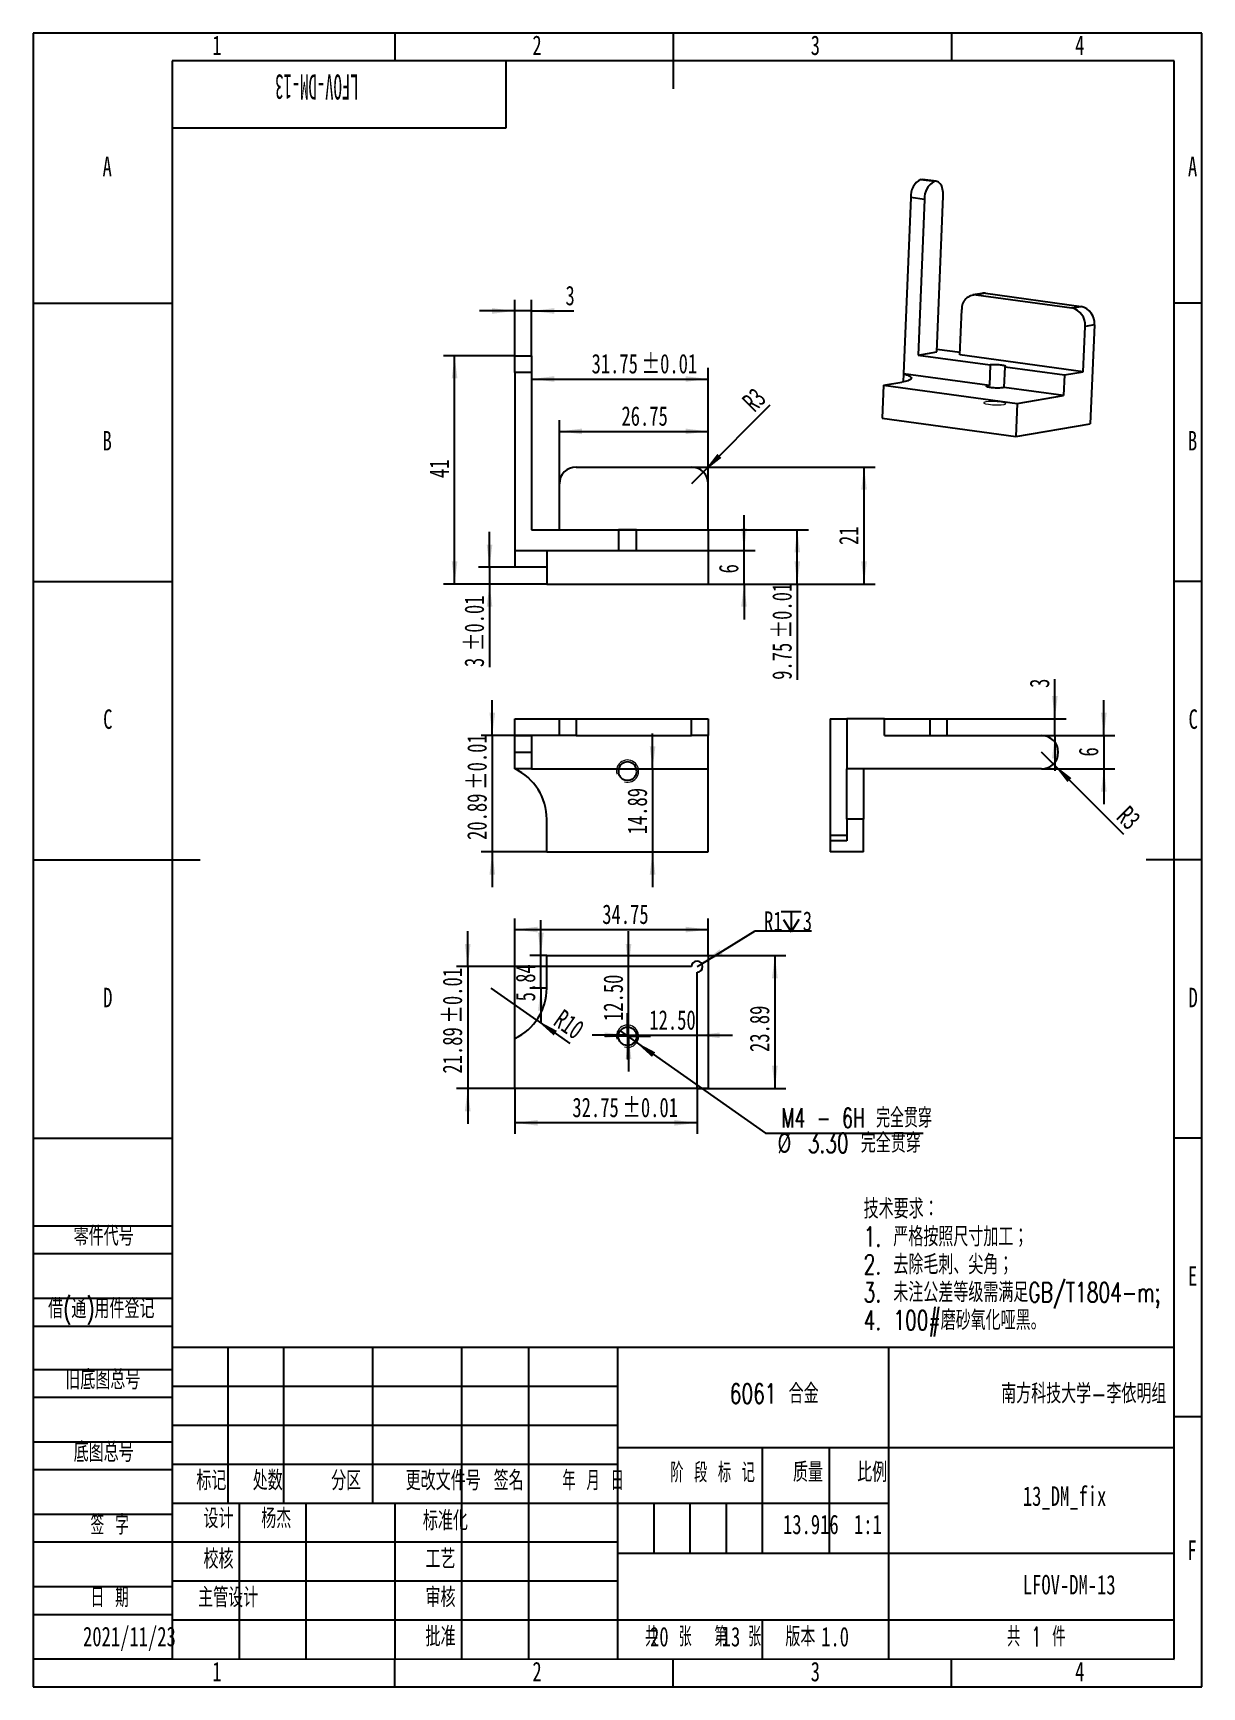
# Model space of a CAD drawing. Header units: millimetres. Extents: x 0 to 210, y 0 to 297.
import ezdxf

# ---------------------------------------------------------------- set-up
doc = ezdxf.new("R2010")
doc.units = ezdxf.units.MM
doc.layers.add('图框', color=7, linetype='Continuous')
doc.layers.add('图纸格式', color=7, linetype='Continuous')
doc.layers.add('根据设置的颜色创建', color=7, linetype='Continuous', lineweight=25)
doc.styles.add('SLDTEXTSTYLE0', font='TXT', dxfattribs={"width": 0.7, "bigfont": 'bigfont'})
doc.styles.add('SLDTEXTSTYLE1', font='TXT', dxfattribs={"width": 0.62, "bigfont": 'bigfont'})
doc.styles.add('SLDTEXTSTYLE2', font='TXT', dxfattribs={"width": 0.614286, "bigfont": 'bigfont'})
doc.styles.add('SLDTEXTSTYLE3', font='TXT', dxfattribs={"width": 0.6, "bigfont": 'bigfont'})
doc.styles.add('SLDTEXTSTYLE4', font='TXT', dxfattribs={"width": 0.633333, "bigfont": 'bigfont'})
doc.styles.add('SLDTEXTSTYLE5', font='TXT', dxfattribs={"width": 0.7})
doc.styles.add('SLDTEXTSTYLE6', font='TXT', dxfattribs={"width": 0.49})
doc.styles.add('SLDTEXTSTYLE7', font='TXT', dxfattribs={"width": 0.65, "bigfont": 'bigfont'})
doc.dimstyles.new('SLDDIMSTYLE0', dxfattribs={"dimtxt": 3.5, "dimasz": 4.08, "dimexe": 0, "dimexo": 0.0625, "dimgap": 0.875, "dimtad": 2, "dimrnd": 1e-09, "dimzin": 12, "dimdsep": 46, "dimtxsty": 'SLDTEXTSTYLE5', "dimsah": 1, "dimcen": 0.09, "dimadec": 0, "dimazin": 3, "dimtfac": 1, "dimtmove": 0, "dimatfit": 0, "dimfxl": 0, "dimfrac": 2, "dimtolj": 1, "dimtzin": 12, "dimarcsym": 0})
doc.dimstyles.new('SLDDIMSTYLE1', dxfattribs={"dimtxt": 3.5, "dimasz": 4.08, "dimexe": 0, "dimexo": 0.0625, "dimgap": 0.875, "dimtad": 2, "dimrnd": 1e-09, "dimzin": 12, "dimdsep": 46, "dimtxsty": 'SLDTEXTSTYLE5', "dimsah": 1, "dimcen": 0.09, "dimadec": 0, "dimazin": 3, "dimtol": 1, "dimtp": 0.01, "dimtm": 0.01, "dimtfac": 1, "dimtmove": 0, "dimatfit": 0, "dimfxl": 0, "dimfrac": 2, "dimtolj": 1, "dimarcsym": 0})
doc.dimstyles.new('SLDDIMSTYLE2', dxfattribs={"dimtxt": 3.5, "dimasz": 4.08, "dimexe": 0, "dimexo": 0.0625, "dimgap": 0.875, "dimtad": 2, "dimrnd": 1e-09, "dimzin": 12, "dimdsep": 46, "dimtxsty": 'SLDTEXTSTYLE5', "dimsah": 1, "dimcen": 0, "dimadec": 0, "dimazin": 3, "dimtfac": 1, "dimtofl": 0, "dimtmove": 0, "dimatfit": 3, "dimfxl": 0, "dimfrac": 2, "dimtolj": 1, "dimtzin": 12, "dimarcsym": 0})
doc.dimstyles.new('SLDDIMSTYLE3', dxfattribs={"dimtxt": 3.5, "dimasz": 4.08, "dimexe": 0, "dimexo": 0.0625, "dimgap": 0.875, "dimtad": 2, "dimrnd": 1e-09, "dimzin": 12, "dimdsep": 46, "dimtxsty": 'SLDTEXTSTYLE5', "dimsah": 1, "dimcen": 0.09, "dimadec": 0, "dimazin": 3, "dimtfac": 1, "dimtofl": 0, "dimtmove": 0, "dimatfit": 3, "dimfxl": 0, "dimfrac": 2, "dimtolj": 1, "dimtzin": 12, "dimarcsym": 0})
doc.dimstyles.new('SLDDIMSTYLE4', dxfattribs={"dimtxt": 3.5, "dimasz": 4.08, "dimexe": 0, "dimexo": 0.0625, "dimgap": 0.875, "dimtad": 2, "dimrnd": 1e-09, "dimzin": 12, "dimdsep": 46, "dimtxsty": 'SLDTEXTSTYLE5', "dimsah": 1, "dimcen": 0.09, "dimadec": 0, "dimazin": 3, "dimtol": 1, "dimtp": 0.01, "dimtm": 0.01, "dimtfac": 1, "dimtofl": 0, "dimtmove": 0, "dimatfit": 3, "dimfxl": 0, "dimfrac": 2, "dimtolj": 1, "dimarcsym": 0})
doc.dimstyles.new('SLDDIMSTYLE5', dxfattribs={"dimtxt": 3.5, "dimasz": 4.08, "dimexe": 0, "dimexo": 0.0625, "dimgap": 0.875, "dimtad": 0, "dimtih": 1, "dimtoh": 1, "dimrnd": 1e-09, "dimzin": 12, "dimdsep": 46, "dimtxsty": 'SLDTEXTSTYLE5', "dimsah": 1, "dimcen": 0, "dimadec": 0, "dimazin": 3, "dimtfac": 1, "dimtofl": 0, "dimtmove": 0, "dimatfit": 3, "dimfxl": 0, "dimfrac": 2, "dimtolj": 1, "dimtzin": 12, "dimarcsym": 0})
doc.dimstyles.new('SLDDIMSTYLE6', dxfattribs={"dimtxt": 3.5, "dimasz": 4.08, "dimexe": 0, "dimexo": 0.0625, "dimgap": 0.875, "dimtad": 0, "dimtih": 1, "dimtoh": 1, "dimdec": 6, "dimrnd": 1e-09, "dimzin": 12, "dimdsep": 46, "dimtxsty": 'SLDTEXTSTYLE5', "dimblk1": 'NONE', "dimsah": 1, "dimcen": 0, "dimadec": 0, "dimazin": 3, "dimtfac": 1, "dimtmove": 0, "dimatfit": 3, "dimldrblk": 'NONE', "dimfxl": 0, "dimfrac": 2, "dimtolj": 1, "dimtzin": 12, "dimarcsym": 0})
doc.dimstyles.new('SLDDIMSTYLE7', dxfattribs={"dimtxt": 3.5, "dimasz": 4.08, "dimexe": 0, "dimexo": 0.0625, "dimgap": 0.875, "dimtad": 2, "dimrnd": 1e-09, "dimzin": 4, "dimdsep": 46, "dimtxsty": 'SLDTEXTSTYLE5', "dimsah": 1, "dimcen": 0.09, "dimadec": 0, "dimazin": 1, "dimtfac": 1, "dimtmove": 0, "dimatfit": 0, "dimfxl": 0, "dimfrac": 2, "dimtolj": 1, "dimtzin": 12, "dimarcsym": 0})

# ---------------------------------------------------------------- blocks, each defined once
blk = doc.blocks.new('SW_NOTE_0')
at = {"layer": '图纸格式', "color": 0, "char_height": 3.5, "attachment_point": 1, "style": 'SLDTEXTSTYLE0'}
for s, insert in [('技术要求：', (0, 4.51)), ('1. 严格按照尺寸加工；', (0, -0.49)), ('2. 去除毛刺、尖角；', (0, -5.49)), ('3. 未注公差等级需满足GB/T1804-m;', (0, -10.49)), ('4. 100#磨砂氧化哑黑。', (0, -15.49))]:
    blk.add_mtext(s, dxfattribs=dict(at, insert=insert))
blk = doc.blocks.new('_D')
at = {"layer": '根据设置的颜色创建'}
for p, q in [((111.3, 164.84), (111.3, 171.19)), ((105.19, 164.84), (113.3, 164.84)), ((111.3, 164.84), (111.3, 149.95)), ((111.3, 149.95), (111.3, 143.6))]:
    blk.add_line(p, q, dxfattribs=at)
for points in [[(111.3, 164.84), (111.81, 168.92), (110.79, 168.92)], [(111.3, 149.95), (110.79, 145.87), (111.81, 145.87)]]:
    blk.add_solid(points, dxfattribs=at)
at = {"layer": '根据设置的颜色创建', "insert": (106.79, 153.09), "char_height": 3.5, "attachment_point": 1, "rotation": 90, "style": 'SLDTEXTSTYLE5'}
blk.add_mtext('14.89', dxfattribs=at)
blk = doc.blocks.new('_D_1')
at = {"layer": '根据设置的颜色创建'}
for p, q in [((82.5, 170.84), (82.5, 177.19)), ((94.55, 170.84), (80.5, 170.84)), ((82.5, 170.84), (82.5, 149.95)), ((92.3, 149.95), (80.5, 149.95)), ((82.5, 149.95), (82.5, 143.6))]:
    blk.add_line(p, q, dxfattribs=at)
for points in [[(82.5, 170.84), (83.01, 174.92), (82, 174.92)], [(82.5, 149.95), (82, 145.87), (83.01, 145.87)]]:
    blk.add_solid(points, dxfattribs=at)
at = {"layer": '根据设置的颜色创建', "char_height": 3.5, "attachment_point": 1, "rotation": 90, "style": 'SLDTEXTSTYLE5'}
for s, insert in [('±0.01', (77.99, 161.07)), ('20.89', (77.99, 152.09))]:
    blk.add_mtext(s, dxfattribs=dict(at, insert=insert))
blk = doc.blocks.new('_D_2')
at = {"layer": '根据设置的颜色创建'}
for p, q in [((192.38, 170.84), (192.38, 177.19)), ((181.2, 170.84), (194.38, 170.84)), ((192.38, 170.84), (192.38, 164.84)), ((181.2, 164.84), (194.38, 164.84)), ((192.38, 164.84), (192.38, 158.49))]:
    blk.add_line(p, q, dxfattribs=at)
for points in [[(192.38, 170.84), (192.89, 174.92), (191.87, 174.92)], [(192.38, 164.84), (191.87, 160.76), (192.89, 160.76)]]:
    blk.add_solid(points, dxfattribs=at)
at = {"layer": '根据设置的颜色创建', "insert": (187.87, 167.07), "char_height": 3.5, "attachment_point": 1, "rotation": 90, "style": 'SLDTEXTSTYLE5'}
blk.add_mtext('6', dxfattribs=at)
blk = doc.blocks.new('_D_3')
at = {"layer": '根据设置的颜色创建'}
for q in [(181.2, 167.84), (195.91, 153.13)]:
    blk.add_line((183.32, 165.72), q, dxfattribs=at)
blk.add_solid([(183.32, 165.72), (185.84, 162.48), (186.56, 163.2)], dxfattribs=at)
at = {"layer": '根据设置的颜色创建', "insert": (196.92, 158.48), "char_height": 3.5, "attachment_point": 1, "rotation": 315, "style": 'SLDTEXTSTYLE5'}
blk.add_mtext('R3', dxfattribs=at)
blk = doc.blocks.new('_D_4')
at = {"layer": '根据设置的颜色创建'}
for p, q in [((183.58, 173.84), (183.58, 180.94)), ((164.2, 173.84), (185.58, 173.84)), ((183.58, 170.84), (183.58, 173.84)), ((181.2, 170.84), (185.58, 170.84)), ((183.58, 170.84), (183.58, 164.49))]:
    blk.add_line(p, q, dxfattribs=at)
for points in [[(183.58, 173.84), (184.08, 177.92), (183.07, 177.92)], [(183.58, 170.84), (183.07, 166.76), (184.08, 166.76)]]:
    blk.add_solid(points, dxfattribs=at)
at = {"layer": '根据设置的颜色创建', "insert": (179.06, 179.4), "char_height": 3.5, "attachment_point": 1, "rotation": 90, "style": 'SLDTEXTSTYLE5'}
blk.add_mtext('3', dxfattribs=at)
blk = doc.blocks.new('_D_5')
at = {"layer": '根据设置的颜色创建'}
for p, q in [((94.55, 216.05), (94.55, 227.46)), ((121.3, 216.05), (121.3, 227.46)), ((94.55, 225.46), (121.3, 225.46))]:
    blk.add_line(p, q, dxfattribs=at)
for points in [[(94.55, 225.46), (98.63, 224.96), (98.63, 225.97)], [(121.3, 225.46), (117.22, 225.97), (117.22, 224.96)]]:
    blk.add_solid(points, dxfattribs=at)
at = {"layer": '根据设置的颜色创建', "insert": (105.71, 229.98), "char_height": 3.5, "attachment_point": 1, "style": 'SLDTEXTSTYLE5'}
blk.add_mtext('26.75', dxfattribs=at)
blk = doc.blocks.new('_D_6')
at = {"layer": '根据设置的颜色创建'}
for p, q in [((82.01, 201.05), (82.01, 207.4)), ((86.55, 201.05), (80.01, 201.05)), ((82.01, 201.05), (82.01, 198.05)), ((92.3, 198.05), (80.01, 198.05)), ((82.01, 198.05), (82.01, 183.14))]:
    blk.add_line(p, q, dxfattribs=at)
for points in [[(82.01, 201.05), (82.52, 205.13), (81.5, 205.13)], [(82.01, 198.05), (81.5, 193.97), (82.52, 193.97)]]:
    blk.add_solid(points, dxfattribs=at)
at = {"layer": '根据设置的颜色创建', "char_height": 3.5, "attachment_point": 1, "rotation": 90, "style": 'SLDTEXTSTYLE5'}
for s, insert in [('±0.01', (77.5, 185.99)), ('3', (77.5, 183.14))]:
    blk.add_mtext(s, dxfattribs=dict(at, insert=insert))
blk = doc.blocks.new('_D_7')
at = {"layer": '根据设置的颜色创建'}
for p, q in [((127.73, 204.05), (127.73, 210.4)), ((121.3, 204.05), (129.73, 204.05)), ((127.73, 198.05), (127.73, 204.05)), ((121.3, 198.05), (129.73, 198.05)), ((127.73, 198.05), (127.73, 191.7))]:
    blk.add_line(p, q, dxfattribs=at)
for points in [[(127.73, 204.05), (128.23, 208.13), (127.22, 208.13)], [(127.73, 198.05), (127.22, 193.97), (128.23, 193.97)]]:
    blk.add_solid(points, dxfattribs=at)
at = {"layer": '根据设置的颜色创建', "insert": (123.21, 199.96), "char_height": 3.5, "attachment_point": 1, "rotation": 90, "style": 'SLDTEXTSTYLE5'}
blk.add_mtext('6', dxfattribs=at)
blk = doc.blocks.new('_D_8')
at = {"layer": '根据设置的颜色创建'}
for p, q in [((105.19, 207.8), (139.3, 207.8)), ((137.3, 198.05), (137.3, 207.8)), ((121.3, 198.05), (139.3, 198.05)), ((137.3, 198.05), (137.3, 180.84))]:
    blk.add_line(p, q, dxfattribs=at)
for points in [[(137.3, 207.8), (136.79, 203.72), (137.8, 203.72)], [(137.3, 198.05), (137.8, 202.13), (136.79, 202.13)]]:
    blk.add_solid(points, dxfattribs=at)
at = {"layer": '根据设置的颜色创建', "char_height": 3.5, "attachment_point": 1, "rotation": 90, "style": 'SLDTEXTSTYLE5'}
for s, insert in [('±0.01', (132.79, 188.28)), ('9.75', (132.79, 180.84))]:
    blk.add_mtext(s, dxfattribs=dict(at, insert=insert))
blk = doc.blocks.new('_D_9')
at = {"layer": '根据设置的颜色创建'}
for p, q in [((118.3, 219.05), (151.3, 219.05)), ((149.3, 198.05), (149.3, 219.05)), ((121.3, 198.05), (151.3, 198.05))]:
    blk.add_line(p, q, dxfattribs=at)
for points in [[(149.3, 219.05), (148.79, 214.97), (149.8, 214.97)], [(149.3, 198.05), (149.8, 202.13), (148.79, 202.13)]]:
    blk.add_solid(points, dxfattribs=at)
at = {"layer": '根据设置的颜色创建', "insert": (144.79, 205.06), "char_height": 3.5, "attachment_point": 1, "rotation": 90, "style": 'SLDTEXTSTYLE5'}
blk.add_mtext('21', dxfattribs=at)
blk = doc.blocks.new('_D_10')
at = {"layer": '根据设置的颜色创建'}
for p, q in [((86.55, 239.05), (73.73, 239.05)), ((75.73, 198.05), (75.73, 239.05)), ((92.3, 198.05), (73.73, 198.05))]:
    blk.add_line(p, q, dxfattribs=at)
for points in [[(75.73, 239.05), (75.22, 234.97), (76.24, 234.97)], [(75.73, 198.05), (76.24, 202.13), (75.22, 202.13)]]:
    blk.add_solid(points, dxfattribs=at)
at = {"layer": '根据设置的颜色创建', "insert": (71.22, 217.08), "char_height": 3.5, "attachment_point": 1, "rotation": 90, "style": 'SLDTEXTSTYLE5'}
blk.add_mtext('41', dxfattribs=at)
blk = doc.blocks.new('_D_11')
at = {"layer": '根据设置的颜色创建'}
for p, q in [((86.55, 247.1), (80.2, 247.1)), ((86.55, 239.05), (86.55, 249.1)), ((89.55, 247.1), (86.55, 247.1)), ((89.55, 239.05), (89.55, 249.1)), ((89.55, 247.1), (97.18, 247.1))]:
    blk.add_line(p, q, dxfattribs=at)
for points in [[(86.55, 247.1), (82.47, 247.6), (82.47, 246.59)], [(89.55, 247.1), (93.63, 246.59), (93.63, 247.6)]]:
    blk.add_solid(points, dxfattribs=at)
at = {"layer": '根据设置的颜色创建', "insert": (95.65, 251.61), "char_height": 3.5, "attachment_point": 1, "style": 'SLDTEXTSTYLE5'}
blk.add_mtext('3', dxfattribs=at)
blk = doc.blocks.new('_D_12')
at = {"layer": '根据设置的颜色创建'}
for q in [(132.45, 230.21), (118.3, 216.05)]:
    blk.add_line((120.42, 218.17), q, dxfattribs=at)
blk.add_solid([(120.42, 218.17), (123.66, 220.7), (122.94, 221.42)], dxfattribs=at)
at = {"layer": '根据设置的颜色创建', "insert": (127.1, 231.22), "char_height": 3.5, "attachment_point": 1, "rotation": 45, "style": 'SLDTEXTSTYLE5'}
blk.add_mtext('R3', dxfattribs=at)
blk = doc.blocks.new('_D_13')
at = {"layer": '根据设置的颜色创建'}
for p, q in [((89.55, 234.87), (121.3, 234.87)), ((121.3, 216.05), (121.3, 236.87))]:
    blk.add_line(p, q, dxfattribs=at)
for points in [[(89.55, 234.87), (93.63, 234.36), (93.63, 235.38)], [(121.3, 234.87), (117.22, 235.38), (117.22, 234.36)]]:
    blk.add_solid(points, dxfattribs=at)
at = {"layer": '根据设置的颜色创建', "char_height": 3.5, "attachment_point": 1, "style": 'SLDTEXTSTYLE5'}
for s, insert in [('31.75', (100.34, 239.38)), ('±0.01', (109.32, 239.38))]:
    blk.add_mtext(s, dxfattribs=dict(at, insert=insert))
blk = doc.blocks.new('_D_14')
at = {"layer": '根据设置的颜色创建'}
for p, q in [((121.3, 131.33), (135.27, 131.33)), ((133.27, 131.33), (133.27, 107.44)), ((119.3, 107.44), (135.27, 107.44))]:
    blk.add_line(p, q, dxfattribs=at)
for points in [[(133.27, 131.33), (132.76, 127.25), (133.78, 127.25)], [(133.27, 107.44), (133.78, 111.52), (132.76, 111.52)]]:
    blk.add_solid(points, dxfattribs=at)
at = {"layer": '根据设置的颜色创建', "insert": (128.76, 114), "char_height": 3.5, "attachment_point": 1, "rotation": 90, "style": 'SLDTEXTSTYLE5'}
blk.add_mtext('23.89', dxfattribs=at)
blk = doc.blocks.new('_D_15')
at = {"layer": '根据设置的颜色创建'}
for p, q in [((86.55, 116.44), (86.55, 137.99)), ((121.3, 131.33), (121.3, 137.99)), ((86.55, 135.99), (121.3, 135.99))]:
    blk.add_line(p, q, dxfattribs=at)
for points in [[(86.55, 135.99), (90.63, 135.48), (90.63, 136.5)], [(121.3, 135.99), (117.22, 136.5), (117.22, 135.48)]]:
    blk.add_solid(points, dxfattribs=at)
at = {"layer": '根据设置的颜色创建', "insert": (102.26, 140.5), "char_height": 3.5, "attachment_point": 1, "style": 'SLDTEXTSTYLE5'}
blk.add_mtext('34.75', dxfattribs=at)
blk = doc.blocks.new('_D_16')
at = {"layer": '根据设置的颜色创建'}
for p, q in [((86.55, 107.44), (86.55, 99.28)), ((119.3, 107.44), (119.3, 99.28)), ((119.3, 101.28), (86.55, 101.28))]:
    blk.add_line(p, q, dxfattribs=at)
for points in [[(86.55, 101.28), (90.63, 100.78), (90.63, 101.79)], [(119.3, 101.28), (115.22, 101.79), (115.22, 100.78)]]:
    blk.add_solid(points, dxfattribs=at)
at = {"layer": '根据设置的颜色创建', "char_height": 3.5, "attachment_point": 1, "style": 'SLDTEXTSTYLE5'}
for s, insert in [('32.75', (96.89, 105.8)), ('±0.01', (105.87, 105.8))]:
    blk.add_mtext(s, dxfattribs=dict(at, insert=insert))
blk = doc.blocks.new('_D_17')
at = {"layer": '根据设置的颜色创建'}
for p, q in [((78.09, 129.33), (78.09, 135.68)), ((92.3, 129.33), (76.09, 129.33)), ((78.09, 129.33), (78.09, 107.44)), ((86.55, 107.44), (76.09, 107.44)), ((78.09, 107.44), (78.09, 101.09))]:
    blk.add_line(p, q, dxfattribs=at)
for points in [[(78.09, 129.33), (78.6, 133.41), (77.58, 133.41)], [(78.09, 107.44), (77.58, 103.36), (78.6, 103.36)]]:
    blk.add_solid(points, dxfattribs=at)
at = {"layer": '根据设置的颜色创建', "char_height": 3.5, "attachment_point": 1, "rotation": 90, "style": 'SLDTEXTSTYLE5'}
for s, insert in [('±0.01', (73.58, 119.1)), ('21.89', (73.58, 110.12))]:
    blk.add_mtext(s, dxfattribs=dict(at, insert=insert))
blk = doc.blocks.new('_D_18')
at = {"layer": '根据设置的颜色创建'}
for q in [(82.3, 125.49), (96.46, 115.54)]:
    blk.add_line((90.48, 119.74), q, dxfattribs=at)
blk.add_solid([(90.48, 119.74), (93.53, 116.98), (94.11, 117.81)], dxfattribs=at)
at = {"layer": '根据设置的颜色创建', "insert": (95.27, 121.86), "char_height": 3.5, "attachment_point": 1, "rotation": 324.9109, "style": 'SLDTEXTSTYLE5'}
blk.add_mtext('R10', dxfattribs=at)
blk = doc.blocks.new('_D_19')
at = {"layer": '根据设置的颜色创建'}
for p, q in [((91.23, 131.33), (91.23, 137.68)), ((92.3, 131.33), (89.23, 131.33)), ((91.23, 125.49), (91.23, 131.33)), ((92.3, 125.49), (89.23, 125.49)), ((91.23, 125.49), (91.23, 119.14))]:
    blk.add_line(p, q, dxfattribs=at)
for points in [[(91.23, 131.33), (91.74, 135.41), (90.72, 135.41)], [(91.23, 125.49), (90.72, 121.41), (91.74, 121.41)]]:
    blk.add_solid(points, dxfattribs=at)
at = {"layer": '根据设置的颜色创建', "insert": (86.72, 123.1), "char_height": 3.5, "attachment_point": 1, "rotation": 90, "style": 'SLDTEXTSTYLE5'}
blk.add_mtext('5.84', dxfattribs=at)
blk = doc.blocks.new('SW_SYMBOL_HOLE_DEPTH')
at = {"layer": '根据设置的颜色创建', "color": 0}
for p, q in [((0, 875), (800, 875)), ((400, 875), (400, 75)), ((100, 555), (400, 75)), ((700, 555), (400, 75))]:
    blk.add_line(p, q, dxfattribs=at)
blk = doc.blocks.new('_D_20')
at = {"layer": '根据设置的颜色创建'}
for p, q in [((120.15, 129.86), (129.74, 135.79)), ((129.74, 135.79), (139.83, 135.79)), ((119.3, 129.33), (120.15, 129.86))]:
    blk.add_line(p, q, dxfattribs=at)
blk.add_solid([(120.15, 129.86), (123.89, 131.57), (123.35, 132.44)], dxfattribs=at)
at = {"layer": '根据设置的颜色创建', "xscale": 0.004511737089201878, "yscale": 0.004511737089201878, "zscale": 0.004511737089201878}
blk.add_blockref('SW_SYMBOL_HOLE_DEPTH', (134.39, 135.27), dxfattribs=at)
at = {"layer": '根据设置的颜色创建', "char_height": 3.5, "attachment_point": 1, "style": 'SLDTEXTSTYLE5'}
for s, insert in [('R1', (131.33, 139.26)), ('3', (138.29, 139.26))]:
    blk.add_mtext(s, dxfattribs=dict(at, insert=insert))
blk = doc.blocks.new('_D_21')
at = {"layer": '根据设置的颜色创建'}
for p, q in [((105.45, 117.78), (108.15, 115.89)), ((108.15, 115.89), (131.56, 99.4)), ((131.56, 99.4), (159.91, 99.4))]:
    blk.add_line(p, q, dxfattribs=at)
blk.add_solid([(108.15, 115.89), (111.19, 113.12), (111.78, 113.95)], dxfattribs=at)
at = {"layer": '根据设置的颜色创建', "char_height": 3.5, "attachment_point": 1}
for s, insert, style in [('M4 - 6H 完全贯穿', (134.46, 103.92), 'SLDTEXTSTYLE7'), ('%%c', (133.75, 99.42), 'SLDTEXTSTYLE5'), ('3.30 完全贯穿', (139.18, 99.4), 'SLDTEXTSTYLE0')]:
    blk.add_mtext(s, dxfattribs=dict(at, insert=insert, style=style))
blk = doc.blocks.new('_None')
blk = doc.blocks.new('_D_22')
at = {"layer": '根据设置的颜色创建'}
for p, q in [((106.98, 129.33), (106.98, 135.68)), ((106.98, 116.83), (106.98, 129.33)), ((106.8, 116.83), (108.98, 116.83)), ((106.98, 116.83), (106.98, 110.48))]:
    blk.add_line(p, q, dxfattribs=at)
for points in [[(106.98, 129.33), (107.49, 133.41), (106.47, 133.41)], [(106.98, 116.83), (106.47, 112.75), (107.49, 112.75)]]:
    blk.add_solid(points, dxfattribs=at)
at = {"layer": '根据设置的颜色创建', "insert": (102.47, 119.57), "char_height": 3.5, "attachment_point": 1, "rotation": 90, "style": 'SLDTEXTSTYLE5'}
blk.add_mtext('12.50', dxfattribs=at)
blk = doc.blocks.new('_D_23')
at = {"layer": '根据设置的颜色创建'}
for p, q in [((106.8, 116.83), (106.8, 119)), ((106.8, 117), (100.45, 117)), ((106.8, 117), (119.3, 117)), ((119.3, 117), (125.65, 117))]:
    blk.add_line(p, q, dxfattribs=at)
for points in [[(106.8, 117), (102.72, 117.51), (102.72, 116.49)], [(119.3, 117), (123.38, 116.49), (123.38, 117.51)]]:
    blk.add_solid(points, dxfattribs=at)
at = {"layer": '根据设置的颜色创建', "insert": (110.72, 121.51), "char_height": 3.5, "attachment_point": 1, "style": 'SLDTEXTSTYLE5'}
blk.add_mtext('12.50', dxfattribs=at)
blk = doc.blocks.new('SW_CENTERMARKSYMBOL_0')
at = {"layer": '根据设置的颜色创建', "color": 0}
for p, q in [((0, 2.5), (0, 4.15)), ((0, 0), (-2.5, 0)), ((0, 0), (0, 2.5)), ((0, 0), (0, -2.5)), ((0, 0), (2.5, 0)), ((2.5, 0), (4.15, 0)), ((-2.5, 0), (-4.15, 0)), ((0, -2.5), (0, -4.15))]:
    blk.add_line(p, q, dxfattribs=at)

msp = doc.modelspace()

# ---------------------------------------------------------------- linework, layer by layer
at = {"color": 7, "linetype": 'Continuous', "lineweight": 25}
for p, q in [((159.4923961, 270.7137521), (161.9759293, 270.375276)), ((162.258424, 270.380517), (159.7748908, 270.7189931)), ((157.6913717, 267.4624192), (156.3833759, 235.8114379)), ((160.1749049, 267.1239431), (157.6913717, 267.4624192)), ((162.3769895, 239.750168), (163.5317045, 267.6920499)), ((160.1749049, 267.1239431), (159.0201899, 239.1820612)), ((170.5147591, 250.2495749), (168.8363592, 249.9655215)), ((171.1379869, 250.2589165), (169.4595871, 249.9748631)), ((169.4595871, 249.9748631), (186.6347535, 247.6340918)), ((171.1379869, 250.2589165), (188.3131533, 247.9181452)), ((166.5162116, 239.1860412), (166.8534292, 247.3460597)), ((186.6347535, 247.6340918), (188.3131533, 247.9181452)), ((188.6584444, 236.1683176), (188.9956621, 244.3283362)), ((190.6740619, 244.6123896), (188.9956621, 244.3283362)), ((190.6740619, 244.6123896), (189.9383143, 226.8087126)), ((86.5500483, 239.0525271), (89.5500483, 239.0525271)), ((86.5500483, 236.0525271), (86.5500483, 239.0525271)), ((89.5500483, 239.0525271), (89.5500483, 236.0525271)), ((159.0201899, 239.1820612), (162.3769895, 239.750168)), ((159.0201899, 239.1820612), (171.971635, 237.4169329)), ((162.3980626, 240.2600954), (166.5372846, 239.6959685)), ((188.6584444, 236.1683176), (166.5162116, 239.1860412)), ((89.5500483, 236.0525271), (86.5500483, 236.0525271)), ((86.5500483, 236.0525271), (86.5500483, 204.0525271)), ((89.5500483, 236.0525271), (89.5500483, 207.8025271)), ((156.3833759, 235.8114379), (156.3229925, 234.3502753)), ((171.8183542, 233.7078335), (156.3833759, 235.8114379)), ((171.971635, 237.4169329), (171.8183542, 233.7078335)), ((174.470886, 233.3463249), (174.6241668, 237.0554243)), ((174.6241668, 237.0554243), (185.3016448, 235.6002108)), ((185.3016448, 235.6002108), (185.1483641, 231.8911114)), ((185.3016448, 235.6002108), (188.6584444, 236.1683176)), ((152.8077331, 233.7527408), (152.5624838, 227.8181818)), ((152.8077331, 233.7527408), (156.0774487, 234.3061095)), ((152.8077331, 233.7527408), (176.8152209, 230.4808051)), ((185.1483641, 231.8911114), (174.470886, 233.3463249)), ((176.8152209, 230.4808051), (185.1483641, 231.8911114)), ((176.8152209, 230.4808051), (176.5699717, 224.5462461)), ((152.5624838, 227.8181818), (176.5699717, 224.5462461)), ((176.5699717, 224.5462461), (189.9383143, 226.8087126)), ((97.5500483, 219.0525271), (118.2969015, 219.0525271)), ((94.5500483, 207.8025271), (94.5500483, 216.0525271)), ((121.2969015, 207.8025271), (121.2969015, 216.0525271)), ((89.5500483, 207.8025271), (105.1948301, 207.8025271)), ((108.398973, 207.8025271), (105.1948301, 207.8025271)), ((105.1948301, 207.8025271), (105.1948301, 204.0525271)), ((108.398973, 204.0525271), (108.398973, 207.8025271)), ((108.398973, 207.8025271), (121.2969015, 207.8025271)), ((121.2969015, 207.8025271), (121.2969015, 204.0525271)), ((86.5500483, 204.0525271), (86.5500483, 201.0525271)), ((86.5500483, 204.0525271), (92.2969015, 204.0525271)), ((92.2969015, 204.0525271), (92.2969015, 198.0525271)), ((92.2969015, 204.0525271), (121.2969015, 204.0525271)), ((121.2969015, 204.0525271), (121.2969015, 198.0525271)), ((92.2969015, 201.0525271), (86.5500483, 201.0525271)), ((92.2969015, 198.0525271), (121.2969015, 198.0525271)), ((86.5500483, 173.8422391), (94.5500483, 173.8422391)), ((86.5500483, 170.8422391), (86.5500483, 173.8422391)), ((94.5500483, 170.8422391), (94.5500483, 173.8422391)), ((94.5500483, 173.8422391), (97.5500483, 173.8422391)), ((97.5500483, 173.8422391), (97.5500483, 170.8422391)), ((97.5500483, 173.8422391), (118.2969015, 173.8422391)), ((118.2969015, 170.8422391), (118.2969015, 173.8422391)), ((118.2969015, 173.8422391), (121.2969015, 173.8422391)), ((121.2969015, 173.8422391), (121.2969015, 170.8422391)), ((143.1965559, 173.8422391), (143.1965559, 152.9474391)), ((143.1965559, 173.8422391), (146.1965559, 173.8422391)), ((146.1965559, 173.8422391), (146.1965559, 164.8422391)), ((152.946556, 173.8422391), (146.1965559, 173.8422391)), ((152.946556, 170.8422391), (152.946556, 173.8422391)), ((152.946556, 173.8422391), (161.1965559, 173.8422391)), ((161.1965559, 170.8422391), (161.1965559, 173.8422391)), ((161.1965559, 173.8422391), (164.1965559, 173.8422391)), ((164.1965559, 173.8422391), (164.1965559, 170.8422391)), ((86.5500483, 170.8422391), (89.5500483, 170.8422391)), ((86.5500483, 167.8422391), (86.5500483, 170.8422391)), ((89.5500483, 170.8422391), (89.5500483, 167.8422391)), ((97.5500483, 170.8422391), (94.5500483, 170.8422391)), ((97.5500483, 170.8422391), (118.2969015, 170.8422391)), ((121.2969015, 170.8422391), (118.2969015, 170.8422391)), ((121.2969015, 164.8422391), (121.2969015, 170.8422391)), ((152.946556, 170.8422391), (181.1965559, 170.8422391)), ((86.5500483, 167.8422391), (89.5500483, 167.8422391)), ((86.5500483, 164.8422391), (86.5500483, 167.8422391)), ((89.5500483, 167.8422391), (89.5500483, 164.8422391)), ((89.5500483, 164.8422391), (86.5500483, 164.8422391)), ((89.5500483, 164.8422391), (105.1948301, 164.8422391)), ((108.398973, 164.8422391), (121.2969015, 164.8422391)), ((121.2969015, 149.9474391), (121.2969015, 164.8422391)), ((149.1965559, 164.8422391), (146.1965559, 164.8422391)), ((146.1965559, 155.7917838), (146.1965559, 164.8422391)), ((181.1965559, 164.8422391), (149.1965559, 164.8422391)), ((149.1965559, 164.8422391), (149.1965559, 155.7917838)), ((92.2969015, 149.9474391), (92.2969015, 155.7917838)), ((149.1965559, 155.7917838), (146.1965559, 155.7917838)), ((146.1965559, 155.7917838), (146.1965559, 151.9474391)), ((149.1965559, 149.9474391), (149.1965559, 155.7917838)), ((143.1965559, 152.9474391), (146.1965559, 152.9474391)), ((143.1965559, 152.9474391), (143.1965559, 151.9474391)), ((146.1965559, 151.9474391), (143.1965559, 151.9474391)), ((143.1965559, 151.9474391), (143.1965559, 149.9474391)), ((92.2969015, 149.9474391), (121.2969015, 149.9474391)), ((149.1965559, 149.9474391), (143.1965559, 149.9474391)), ((92.2969015, 129.3348316), (92.2969015, 131.3348316)), ((92.2969015, 131.3348316), (121.2969015, 131.3348316)), ((121.2969015, 131.3348316), (121.2969015, 107.4400316)), ((118.2969015, 129.3348316), (92.2969015, 129.3348316)), ((92.2969015, 125.490487), (92.2969015, 129.3348316)), ((119.2969015, 107.4400316), (119.2969015, 128.3348316)), ((86.5500483, 107.4400316), (86.5500483, 116.4400316)), ((119.2969015, 107.4400316), (86.5500483, 107.4400316)), ((121.2969015, 107.4400316), (119.2969015, 107.4400316))]:
    msp.add_line(p, q, dxfattribs=at)
at = {"color": 7, "linetype": 'Continuous', "lineweight": 25, "flags": 128}
for points in [[(159.4923961, 270.7137521), (159.6795462, 270.7268983), (159.7748908, 270.7189931)], [(163.5317045, 267.6920499), (163.5348807, 268.0224937), (163.5169101, 268.3452099), (163.4780187, 268.65614), (163.4186955, 268.9513741), (163.3396867, 269.2271992), (163.2419857, 269.4801469), (163.1268213, 269.707036), (162.9956417, 269.9050134), (162.8500965, 270.0715893), (162.6920161, 270.2046691), (162.5233884, 270.302579), (162.346334, 270.3640879), (162.1630795, 270.3884222), (161.9759293, 270.375276)], [(156.3833759, 235.8114379), (156.6724602, 235.7260279), (156.9300846, 235.6395838), (157.1553358, 235.5524121), (157.3474152, 235.4648219), (157.5056418, 235.3771237), (157.6294547, 235.2896284), (157.7184148, 235.2026463), (157.7722068, 235.1164857), (157.79064, 235.0314521), (157.773649, 234.9478469), (157.721294, 234.8659667), (157.6337607, 234.7861017), (157.5113593, 234.7085349), (157.354524, 234.6335416), (157.1638106, 234.5613874), (156.9398954, 234.4923283), (156.6835722, 234.426609), (156.3957499, 234.3644627), (156.0774487, 234.3061095)], [(174.6241668, 237.0554243), (174.6911229, 237.085861), (174.7229372, 237.1187566), (174.7189172, 237.1533948), (174.6791503, 237.1890214), (174.6045024, 237.224861), (174.4965986, 237.260133), (174.3577883, 237.2940697), (174.1910934, 237.3259321), (174.0001434, 237.3550265), (173.7890954, 237.3807196), (173.5625444, 237.402452), (173.3254228, 237.4197504), (173.0828931, 237.4322382), (172.8402356, 237.4396437), (172.6027334, 237.4418055), (172.3755573, 237.4386766), (172.1636533, 237.4303251), (171.971635, 237.4169329)], [(174.470886, 233.3463249), (174.36759, 233.3184314), (174.2314203, 233.2944373), (174.0654774, 233.274889), (173.8735393, 233.2602314), (173.6599762, 233.2507983), (173.4296506, 233.2468045), (173.1878063, 233.2483409), (172.9399499, 233.2553725), (172.6917244, 233.2677393), (172.4487816, 233.2851596), (172.2166527, 233.3072369), (172.0006228, 233.3334684), (171.8056107, 233.363257), (171.6360562, 233.3959244), (171.4958199, 233.4307269), (171.3880946, 233.466872), (171.315333, 233.5035368), (171.2791918, 233.5398865), (171.2804939, 233.5750935), (171.3192096, 233.6083562), (171.3944574, 233.6389173), (171.504524, 233.666081), (171.6469036, 233.6892287), (171.8183542, 233.7078335)]]:
    msp.add_lwpolyline(points, dxfattribs=at)
at = {"color": 7, "linetype": 'Continuous', "lineweight": 18, "flags": 128}
msp.add_lwpolyline([(171.1454293, 230.748069), (170.8432639, 230.658424), (170.8391641, 230.5480734), (171.133754, 230.433817), (171.6821849, 230.3330494), (172.4009633, 230.2611114), (173.1806617, 230.2289551), (173.9025779, 230.2414758), (174.4568069, 230.2967676), (174.7589723, 230.3864126), (174.7630722, 230.4967632), (174.4684823, 230.6110196), (173.9200513, 230.7117872), (173.2012729, 230.7837252), (172.4215746, 230.8158815), (171.6996583, 230.8033608), (171.1454293, 230.748069)], dxfattribs=at)
at = {"color": 7, "linetype": 'Continuous', "lineweight": 25}
msp.add_circle((106.7969015, 116.8348316), 1.65, dxfattribs=at)
for centre, radius, start, end in [((160.9730936, 267.7690522), 3.2960161, 116.694839858, 185.338026106), ((163.4566268, 267.4305761), 3.2960161, 116.694839858, 185.338026106), ((169.3318507, 247.4952437), 2.4829073, 87.051043361, 183.444657252), ((170.8568431, 248.2214265), 2.0567955, 82.143633068, 99.573862894), ((185.9248771, 244.6311753), 3.0856818, 354.367734635, 76.699692993), ((187.6032769, 244.9152287), 3.0856818, 354.367734635, 76.699692993), ((97.5500483, 216.0525271), 3, 90, 180), ((118.2969015, 216.0525271), 3, 0, 90), ((181.1965559, 167.8422391), 3, 0, 90), ((181.1965559, 167.8422391), 3, 270, 0), ((82.2969015, 155.7917838), 10, 0, 64.829416746), ((106.7969015, 164.4474391), 1.65, 166.156379876, 13.843620124), ((106.7969015, 164.4474391), 1.65, 13.843620124, 166.156379876), ((119.2969015, 129.3348316), 1, 270, 180), ((82.2969015, 125.490487), 10, 295.170583254, 0)]:
    msp.add_arc(centre, radius, start, end, dxfattribs=at)
at = {"color": 7, "linetype": 'Continuous', "lineweight": 18}
for centre in [(106.7969015, 164.4474391), (106.7969015, 116.8348316)]:
    msp.add_arc(centre, 2, 255, 195, dxfattribs=at)
at = {"layer": '图框'}
for p, q in [((210, 297), (0, 297)), ((0, 297), (0, 0)), ((65, 297), (65, 292)), ((165, 297), (165, 292)), ((210, 0), (210, 297)), ((0, 248.5), (25, 248.5)), ((210, 248.5), (205, 248.5)), ((0, 198.5), (25, 198.5)), ((210, 198.5), (205, 198.5)), ((0, 98.5), (25, 98.5)), ((210, 98.5), (205, 98.5)), ((0, 82.7905937), (25, 82.7905937)), ((0, 77.7905937), (25, 77.7905937)), ((0, 69.7905937), (25, 69.7905937)), ((0, 64.7905937), (25, 64.7905937)), ((25.0132567, 61.0216466), (24.9981028, 5.0216486)), ((0, 57), (25, 57)), ((25, 54), (105, 54)), ((0, 52), (25, 52)), ((210, 48.5), (205, 48.5)), ((25, 47), (105, 47)), ((0, 44), (25, 44)), ((0, 39), (25, 39)), ((111.5, 33), (111.5, 24)), ((118, 33), (118, 24)), ((124.5, 33), (124.5, 24)), ((0, 31), (25, 31)), ((0, 26), (25, 26)), ((0, 18), (25, 18)), ((0, 13), (25, 13)), ((-0.0018962, 5.0284138), (24.9981028, 5.0216486)), ((64.9999923, -0.0284139), (64.9999923, 4.9715861)), ((153.6900128, 4.9971558), (153.6900128, 4.986824)), ((165, -0.0284139), (165, 4.9837635)), ((-0.0000077, -0.0284139), (209.9999923, -0.0284139))]:
    msp.add_line(p, q, dxfattribs=at)
at = {"layer": '图框', "lineweight": 25}
for p, q in [((115, 297), (115, 287)), ((205, 292), (25, 292)), ((25, 292), (25, 5)), ((85, 280), (85, 292)), ((205, 4.9729393), (205, 292)), ((25, 280), (85, 280)), ((0, 148.5), (30, 148.5)), ((210, 148.5), (200, 148.5)), ((25, 61), (205, 61)), ((35, 61), (35, 33)), ((45, 61), (45, 33)), ((61, 61), (61, 33)), ((77, 61), (77, 5)), ((89, 61), (89, 5)), ((105, 61), (105, 4.9999997)), ((153.6900128, 60.9868322), (153.6900128, 4.9971558)), ((105, 43), (205, 43)), ((131, 43), (131, 24)), ((143, 43), (143, 24)), ((25, 40), (105, 40)), ((25, 33), (105, 33)), ((37, 33), (37, 5)), ((49, 33), (49, 5)), ((64.9999923, 32.9715861), (64.9999923, 4.9715861)), ((105.013297, 32.9868281), (153.6900128, 32.9868281)), ((25, 26), (105, 26)), ((105, 24), (205, 24)), ((25, 19), (105, 19)), ((24.9999971, 12.0216484), (105, 12.0216484)), ((105, 12.0216484), (205, 12.0487089)), ((131, 12.0286841), (131, 4.992964)), ((24.9981028, 5.0216486), (205, 4.9729393)), ((114.9990514, -0.0284139), (114.9990514, 4.997294))]:
    msp.add_line(p, q, dxfattribs=at)

# ---------------------------------------------------------------- block references
at = {"layer": '图纸格式'}
msp.add_blockref('SW_NOTE_0', (149.2226298, 83.074254), dxfattribs=at)
at = {"layer": '根据设置的颜色创建'}
msp.add_blockref('SW_CENTERMARKSYMBOL_0', (106.7969015, 116.8348316), dxfattribs=at)

# ---------------------------------------------------------------- texts
at = {"color": 7, "linetype": 'Continuous', "lineweight": 0, "char_height": 3.5, "attachment_point": 2, "style": 'SLDTEXTSTYLE5'}
for s, insert in [('1', (33.0444444, 296.5628364)), ('2', (90.5444444, 296.5628364)), ('3', (140.5444444, 296.5628364)), ('4', (188.0444444, 296.5628364))]:
    msp.add_mtext(s, dxfattribs=dict(at, insert=insert))
at = {"layer": '图框', "insert": (50.9807446, 285.064406), "char_height": 4.5, "attachment_point": 2, "rotation": 180, "style": 'SLDTEXTSTYLE6'}
msp.add_mtext('LFOV-DM-13', dxfattribs=at)
at = {"layer": '图框', "char_height": 3.5}
for s, insert, attachment_point, style in [('A', (13.3203125, 274.7857757), 2, 'SLDTEXTSTYLE5'), ('A', (208.3203125, 274.7857757), 2, 'SLDTEXTSTYLE5'), ('B', (13.3203125, 225.5357757), 2, 'SLDTEXTSTYLE5'), ('B', (208.3203125, 225.5357757), 2, 'SLDTEXTSTYLE5'), ('C', (13.4272569, 175.5357757), 2, 'SLDTEXTSTYLE5'), ('C', (208.4272569, 175.5357757), 2, 'SLDTEXTSTYLE5'), ('D', (13.4296875, 125.5357757), 2, 'SLDTEXTSTYLE5'), ('D', (208.4296875, 125.5357757), 2, 'SLDTEXTSTYLE5'), ('零件代号', (7.2921167, 82.703292), 1, 'SLDTEXTSTYLE0'), ('E', (208.3178819, 75.5357757), 2, 'SLDTEXTSTYLE5'), ('借(通)用件登记', (2.7046163, 69.6777326), 1, 'SLDTEXTSTYLE0'), ('旧底图总号', (5.7921164, 56.9053), 1, 'SLDTEXTSTYLE0'), ('6061 合金', (133.1513393, 54.3990529), 2, 'SLDTEXTSTYLE0'), ('南方科技大学-李依明组', (188.7790183, 54.3990529), 2, 'SLDTEXTSTYLE0'), ('底图总号', (7.2921167, 43.8852641), 1, 'SLDTEXTSTYLE0'), ('标记', (32.0401075, 38.7885598), 2, 'SLDTEXTSTYLE0'), ('处数', (42.160637, 38.7885598), 2, 'SLDTEXTSTYLE0'), ('分区', (56.2599008, 38.7885598), 2, 'SLDTEXTSTYLE0'), ('更改文件号', (73.6804743, 38.7885598), 2, 'SLDTEXTSTYLE0'), ('签名', (85.4411077, 38.7885598), 2, 'SLDTEXTSTYLE0'), ('年 月 日', (100.6172965, 38.7885598), 2, 'SLDTEXTSTYLE1'), ('阶 段 标 记', (122.0830501, 40.2162471), 2, 'SLDTEXTSTYLE2'), ('质量', (139.226661, 40.2861817), 2, 'SLDTEXTSTYLE0'), ('比例', (150.7591423, 40.2861817), 2, 'SLDTEXTSTYLE0'), ('13_DM_fix', (185.3264139, 35.9934112), 2, 'SLDTEXTSTYLE5'), ('签 字', (13.7674931, 30.806994), 2, 'SLDTEXTSTYLE4'), ('设计', (33.310827, 31.9727612), 2, 'SLDTEXTSTYLE0'), ('杨杰', (43.691887, 31.9727615), 2, 'SLDTEXTSTYLE0'), ('标准化', (74.0740412, 31.5920386), 2, 'SLDTEXTSTYLE0'), ('13.916', (139.7349024, 30.9083536), 2, 'SLDTEXTSTYLE5'), ('1:1', (149.9862256, 30.9083536), 2, 'SLDTEXTSTYLE5'), ('校核', (33.310827, 24.7021677), 2, 'SLDTEXTSTYLE0'), ('工艺', (73.1966105, 24.7021677), 2, 'SLDTEXTSTYLE0'), ('F', (208.2243055, 26.2857757), 2, 'SLDTEXTSTYLE5'), ('日 期', (13.7674931, 17.7869982), 2, 'SLDTEXTSTYLE4'), ('主管设计', (35.0608271, 17.7879105), 2, 'SLDTEXTSTYLE0'), ('审核', (73.1966105, 17.7973832), 2, 'SLDTEXTSTYLE0'), ('LFOV-DM-13', (186.1564492, 20.0842047), 2, 'SLDTEXTSTYLE5'), ('2021/11/23', (17.3105192, 10.7783984), 2, 'SLDTEXTSTYLE5'), ('批准', (73.199041, 10.7783982), 2, 'SLDTEXTSTYLE0'), ('共  张', (114.1366995, 10.7483197), 2, 'SLDTEXTSTYLE3'), ('20', (110.8485013, 10.74832), 1, 'SLDTEXTSTYLE5'), ('第  张', (126.6114846, 10.7483197), 2, 'SLDTEXTSTYLE3'), ('13', (123.7235415, 10.74832), 1, 'SLDTEXTSTYLE5'), ('版本', (137.8522733, 10.7483197), 2, 'SLDTEXTSTYLE0'), ('1.0', (141.5890189, 10.74832), 1, 'SLDTEXTSTYLE5'), ('共 1 件', (174.9856153, 10.7483197), 1, 'SLDTEXTSTYLE1'), ('1', (33.0444444, 4.4756795), 2, 'SLDTEXTSTYLE5'), ('2', (90.5444444, 4.4756795), 2, 'SLDTEXTSTYLE5'), ('3', (140.5444444, 4.4756795), 2, 'SLDTEXTSTYLE5'), ('4', (188.0444444, 4.4756795), 2, 'SLDTEXTSTYLE5')]:
    msp.add_mtext(s, dxfattribs=dict(at, insert=insert, attachment_point=attachment_point, style=style))

# ---------------------------------------------------------------- dimensions: what is measured, and where the dimension line sits
at = {"layer": '根据设置的颜色创建'}
for base, p1, p2, dimstyle, picture, middle in [((86.5500483, 247.0962073), (89.5500483, 239.0525271), (86.5500483, 239.0525271), 'SLDDIMSTYLE0', '_D_11', (96.415113, 247.0962073)), ((121.2969015, 234.8726214), (89.5500483, 239.0525271), (121.2969015, 216.0525271), 'SLDDIMSTYLE1', '_D_13', (109.5401216, 234.8726214)), ((121.2969015, 225.4648818), (94.5500483, 216.0525271), (121.2969015, 216.0525271), 'SLDDIMSTYLE3', '_D_5', (109.5401216, 225.4648818))]:
    dim = msp.add_linear_dim(base=base, p1=p1, p2=p2, dimstyle=dimstyle, dxfattribs=at)
    dim.commit()
    dim.dimension.update_dxf_attribs({"geometry": picture, "text_midpoint": middle, "dimtype": 160})
for base, p1, p2, angle, dimstyle, picture, middle in [((75.7328433, 239.0525271), (92.2969015, 198.0525271), (86.5500483, 239.0525271), 90, 'SLDDIMSTYLE3', '_D_10', (75.7328433, 218.6112399)), ((149.2969015, 219.0525271), (121.2969015, 198.0525271), (118.2969015, 219.0525271), 90, 'SLDDIMSTYLE3', '_D_9', (149.2969015, 206.5935213)), ((127.7253225, 204.0525271), (121.2969015, 198.0525271), (121.2969015, 204.0525271), 90, 'SLDDIMSTYLE0', '_D_7', (127.7253225, 200.7244029)), ((82.0084413, 198.0525271), (86.5500483, 201.0525271), (92.2969015, 198.0525271), 90, 'SLDDIMSTYLE1', '_D_6', (82.0084413, 189.2713664)), ((137.2969015, 207.8025271), (121.2969015, 198.0525271), (105.1948301, 207.8025271), 90, 'SLDDIMSTYLE4', '_D_8', (137.2969015, 189.2713664)), ((183.5762644, 173.8422391), (181.1965559, 170.8422391), (164.1965559, 173.8422391), 90, 'SLDDIMSTYLE0', '_D_4', (183.5762644, 180.1677555)), ((82.5034175, 149.9474391), (94.5500483, 170.8422391), (92.2969015, 149.9474391), 90, 'SLDDIMSTYLE1', '_D_1', (82.5034175, 161.2917625)), ((192.3800024, 164.8422391), (181.1965559, 170.8422391), (181.1965559, 164.8422391), 90, 'SLDDIMSTYLE0', '_D_2', (192.3800024, 167.8345959)), ((111.3014303, 149.9474391), (105.1948301, 164.8422391), (121.2969015, 149.9474391), 90, 'SLDDIMSTYLE0', '_D', (111.3014303, 156.9271517)), ((121.2969015, 135.9906362), (86.5500483, 116.4400316), (121.2969015, 131.3348316), 0, 'SLDDIMSTYLE3', '_D_15', (106.0931174, 135.9906362)), ((91.2308151, 131.3348316), (92.2969015, 125.490487), (92.2969015, 131.3348316), 90, 'SLDDIMSTYLE0', '_D_19', (91.2308151, 126.1642813)), ((78.091789, 107.4400316), (92.2969015, 129.3348316), (86.5500483, 107.4400316), 90, 'SLDDIMSTYLE1', '_D_17', (78.091789, 119.3242842)), ((106.9810341, 129.3348316), (106.7969015, 116.8348316), (118.2969015, 129.3348316), 90, 'SLDDIMSTYLE7', '_D_22', (106.9810341, 123.4109236)), ((133.2670944, 107.4400316), (121.2969015, 131.3348316), (119.2969015, 107.4400316), 90, 'SLDDIMSTYLE3', '_D_14', (133.2670944, 117.82981)), ((119.2969015, 116.9974617), (106.7969015, 116.8348316), (119.2969015, 107.4400316), 0, 'SLDDIMSTYLE7', '_D_23', (114.5605801, 116.9974617)), ((86.5500483, 101.2832795), (119.2969015, 107.4400316), (86.5500483, 107.4400316), 0, 'SLDDIMSTYLE1', '_D_16', (106.0931174, 101.2832795))]:
    dim = msp.add_linear_dim(base=base, p1=p1, p2=p2, angle=angle, dimstyle=dimstyle, dxfattribs=at)
    dim.commit()
    dim.dimension.update_dxf_attribs({"geometry": picture, "text_midpoint": middle, "dimtype": 160})
for center, mpoint, picture, middle in [((118.2969015, 216.0525271), (120.4182219, 218.1738474), '_D_12', (131.4552648, 229.2108903)), ((181.1965559, 167.8422391), (183.3178763, 165.7209188), '_D_3', (194.905431, 154.1333841)), ((82.2969015, 125.490487), (90.4794936, 119.7419927), '_D_18', (94.6990332, 116.7776679))]:
    dim = msp.add_radius_dim(center=center, mpoint=mpoint, dimstyle='SLDDIMSTYLE2', dxfattribs=at)
    dim.commit()
    dim.dimension.update_dxf_attribs({"geometry": picture, "text_midpoint": middle, "dimtype": 164})
dim = msp.add_radius_dim(center=(119.2969015, 129.3348316), mpoint=(120.1476704, 129.8603717), text='<>{\\fGDT;x}3', dimstyle='SLDDIMSTYLE5', dxfattribs=at)
dim.commit()
dim.dimension.update_dxf_attribs({"geometry": '_D_20', "text_midpoint": (135.5781955, 137.4316771), "dimtype": 164})
dim = msp.add_diameter_dim_2p(p1=(105.4476001, 117.7845083), p2=(108.1462029, 115.885155), text=' M4 - 6H 完全贯穿\\P%%c 3.30 完全贯穿\\P', dimstyle='SLDDIMSTYLE6', override={"dimpost": '<>'}, dxfattribs=at)
dim.commit()
dim.dimension.update_dxf_attribs({"geometry": '_D_21', "text_midpoint": (146.5307163, 99.3118544), "dimtype": 163})

doc.saveas('drawing.dxf')
